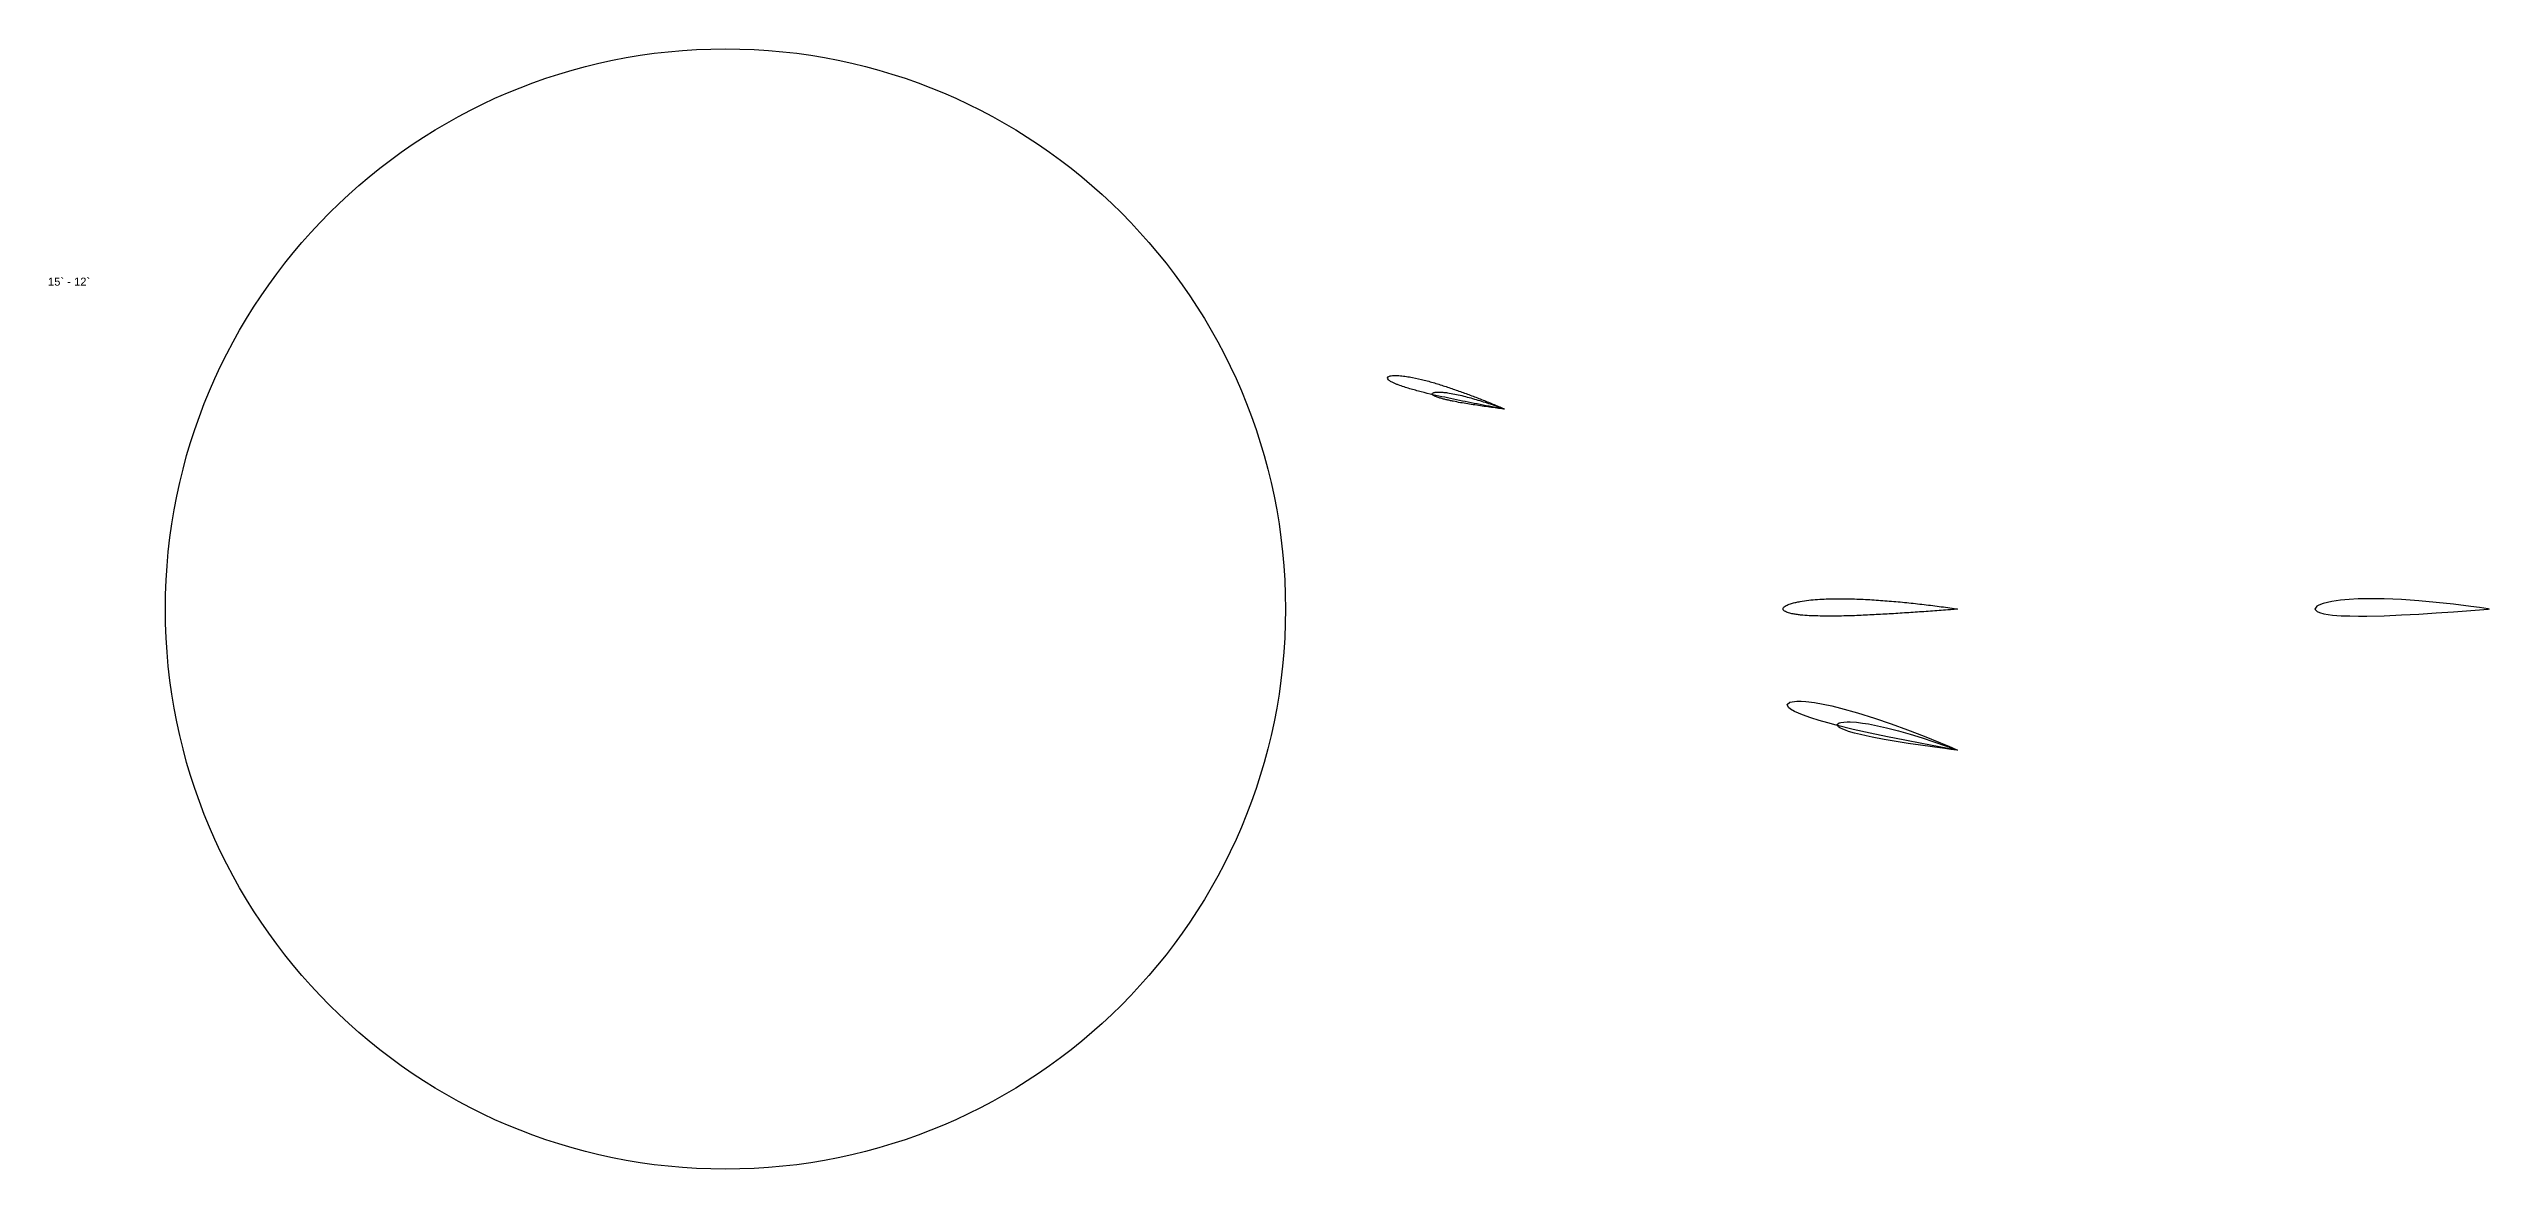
# Model space of a CAD drawing. Header units: centimetres. Extents: x -59 to 582, y -114 to 59.
# Drawn here: x 502.5 to 563.5, y -62.5 to -34.5 of the extents above; entities that cross this region are included whole.
import ezdxf

# ---------------------------------------------------------------- set-up
doc = ezdxf.new("R2010")
doc.units = ezdxf.units.CM
doc.header["$MEASUREMENT"] = 0
for name, color, linetype in [('Airfoil', 3, 'Continuous'), ('Guides', 1, 'Continuous'), ('PolyAirfoil', 6, 'Continuous')]:
    doc.layers.add(name, color=color, linetype=linetype)
doc.styles.get("Standard").update_dxf_attribs({"font": 'arial.ttf'})

msp = doc.modelspace()

# ---------------------------------------------------------------- linework, layer by layer
for p, q in [((559.21261, -48.38519), (559.16172, -48.45624)), ((559.16172, -48.45624), (559.2192, -48.52191)), ((559.26567, -48.35666), (559.21261, -48.38519)), ((559.2192, -48.52191), (559.27451, -48.54532)), ((559.37283, -48.31778), (559.26567, -48.35666)), ((559.27451, -48.54532), (559.3841, -48.57441)), ((559.48068, -48.2899), (559.37283, -48.31778)), ((559.3841, -48.57441), (559.49299, -48.59309)), ((559.58888, -48.26819), (559.48068, -48.2899)), ((559.49299, -48.59309), (559.60154, -48.60631)), ((559.80593, -48.2368), (559.58888, -48.26819)), ((559.60154, -48.60631), (559.81798, -48.62287)), ((560.0235, -48.21647), (559.80593, -48.2368)), ((559.81798, -48.62287), (560.03391, -48.63098)), ((560.24142, -48.20442), (560.0235, -48.21647)), ((560.03391, -48.63098), (560.24948, -48.63358)), ((560.45947, -48.19874), (560.24142, -48.20442)), ((560.24948, -48.63358), (560.46493, -48.63241)), ((560.89569, -48.20325), (560.45947, -48.19874)), ((560.46493, -48.63241), (560.89569, -48.62686)), ((561.33027, -48.2228), (560.89569, -48.20325)), ((560.89569, -48.62686), (561.3281, -48.60531)), ((561.3281, -48.60531), (561.76086, -48.58256)), ((561.7645, -48.25284), (561.33027, -48.2228)), ((561.76086, -48.58256), (562.19396, -48.55611)), ((562.19839, -48.29133), (561.7645, -48.25284)), ((562.19396, -48.55611), (562.62754, -48.52685)), ((562.63179, -48.33742), (562.19839, -48.29133)), ((562.62754, -48.52685), (563.06169, -48.49529)), ((563.06464, -48.39065), (562.63179, -48.33742)), ((563.06169, -48.49529), (563.279, -48.47843)), ((563.28082, -48.42017), (563.06464, -48.39065)), ((563.279, -48.47843), (563.49666, -48.46079)), ((563.49666, -48.45168), (563.28082, -48.42017)), ((563.49666, -48.45168), (563.52054, -48.45624)), ((563.52054, -48.45624), (563.49666, -48.46079))]:
    msp.add_line(p, q)
at = {"layer": 'Airfoil'}
for points in [[(538.90776, -43.46047), (538.89254, -43.45312), (538.75336, -43.39315), (538.61358, -43.33446), (538.33266, -43.2209), (538.05008, -43.11204), (537.76582, -43.00818), (537.4798, -42.90993), (537.19166, -42.81866), (536.89971, -42.73719), (536.60394, -42.67069), (536.45426, -42.64521), (536.30295, -42.62725), (536.22643, -42.62236), (536.14904, -42.62168), (536.07013, -42.6285), (536.02939, -42.6381), (535.98246, -42.67663), (536.00923, -42.73105), (536.04214, -42.7567), (536.11045, -42.79593), (536.18017, -42.82805), (536.25065, -42.85644), (536.39293, -42.90648), (536.53638, -42.95075), (536.68059, -42.99126), (536.82539, -43.02922), (537.11548, -43.10296), (537.40956, -43.16626), (537.70408, -43.2288), (537.9995, -43.28894), (538.29575, -43.34727), (538.59279, -43.40416), (538.74166, -43.43192), (538.83629, -43.44923), (538.90776, -43.46047)], [(538.90776, -43.46047), (538.89825, -43.45647), (538.81147, -43.42436), (538.72437, -43.39304), (538.54946, -43.33278), (538.37368, -43.27543), (538.19704, -43.22119), (538.01951, -43.17042), (537.84091, -43.12398), (537.6603, -43.08364), (537.47784, -43.05254), (537.38577, -43.04179), (537.29294, -43.03567), (537.24612, -43.03514), (537.19891, -43.03719), (537.15102, -43.04387), (537.12648, -43.05103), (537.0991, -43.07602), (537.11716, -43.10834), (537.13805, -43.12294), (537.18095, -43.14467), (537.22449, -43.16203), (537.26837, -43.17709), (537.35672, -43.20305), (537.4456, -43.22546), (537.53482, -43.24555), (537.62432, -43.26407), (537.80355, -43.29976), (537.98488, -43.32895), (538.16645, -43.35768), (538.3485, -43.38491), (538.53099, -43.41101), (538.71391, -43.4362), (538.80557, -43.44837), (538.86383, -43.4559), (538.90776, -43.46047)], [(550.22674, -48.45624), (550.20285, -48.45168), (549.98702, -48.42017), (549.77083, -48.39065), (549.33799, -48.33742), (548.90458, -48.29133), (548.4707, -48.25284), (548.03647, -48.2228), (547.60189, -48.20325), (547.16567, -48.19874), (546.7297, -48.21647), (546.51213, -48.2368), (546.29508, -48.26819), (546.18688, -48.2899), (546.07903, -48.31778), (545.97187, -48.35666), (545.91881, -48.38519), (545.86792, -48.45624), (545.9254, -48.52191), (545.98071, -48.54532), (546.0903, -48.57441), (546.19919, -48.59309), (546.30774, -48.60631), (546.52418, -48.62287), (546.74011, -48.63098), (546.95568, -48.63358), (547.17113, -48.63241), (547.60189, -48.62686), (548.0343, -48.60531), (548.46706, -48.58256), (548.90016, -48.55611), (549.33374, -48.52685), (549.76789, -48.49529), (549.9852, -48.47843), (550.12321, -48.46724), (550.22674, -48.45624)]]:
    msp.add_spline(points, degree=3, dxfattribs=at)
at = {"layer": 'Guides'}
msp.add_circle((519.42999, -48.45624), 14, dxfattribs=at)
at = {"layer": 'PolyAirfoil'}
for points in [[(550.21141, -51.97486), (550.22674, -51.98375), (550.20902, -51.98377), (549.99135, -51.94396), (549.77423, -51.90347), (549.34102, -51.8205), (548.90897, -51.73543), (548.47812, -51.64772), (548.04858, -51.5565), (547.6197, -51.46418), (547.19662, -51.35664), (546.98544, -51.30128), (546.77512, -51.2422), (546.56591, -51.17764), (546.3584, -51.10466), (546.25563, -51.06326), (546.15394, -51.01641), (546.05431, -50.9592), (546.00631, -50.92178), (545.96727, -50.84242), (546.03572, -50.78623), (546.09513, -50.77223), (546.21021, -50.76227), (546.32309, -50.76328), (546.43469, -50.77039), (546.65536, -50.7966), (546.87365, -50.83376), (547.0901, -50.87912), (547.30501, -50.93075), (547.7308, -51.04956), (548.15102, -51.18267), (548.56816, -51.32596), (548.98274, -51.47743), (549.39486, -51.6362), (549.80456, -51.80182), (550.00841, -51.88741)], [(550.21576, -51.97813), (550.22674, -51.98375), (550.21442, -51.98441), (550.06167, -51.96466), (549.90927, -51.94443), (549.60512, -51.90254), (549.30169, -51.85914), (548.99901, -51.81387), (548.69711, -51.76611), (548.39562, -51.71756), (548.09761, -51.65822), (547.9488, -51.62743), (547.80045, -51.59403), (547.65267, -51.55677), (547.50577, -51.5136), (547.43282, -51.48856), (547.36044, -51.45971), (547.2891, -51.42357), (547.25437, -51.39931), (547.22434, -51.34557), (547.26987, -51.30401), (547.31066, -51.29211), (547.39029, -51.281), (547.46879, -51.27759), (547.54663, -51.27847), (547.70097, -51.28865), (547.85406, -51.30653), (548.00617, -51.33017), (548.15744, -51.35823), (548.45774, -51.42531), (548.7547, -51.50252), (549.04987, -51.58693), (549.34357, -51.67711), (549.63583, -51.77246), (549.92665, -51.87267), (550.07147, -51.92473)]]:
    msp.add_lwpolyline(points, close=True, dxfattribs=at)

# ---------------------------------------------------------------- texts
at = {"insert": (502.49387, -40.17568), "char_height": 0.2, "attachment_point": 1}
msp.add_mtext_dynamic_manual_height_columns('15` - 12`', width=1.766974, gutter_width=1, heights=[0], dxfattribs=at)

doc.saveas('drawing.dxf')
